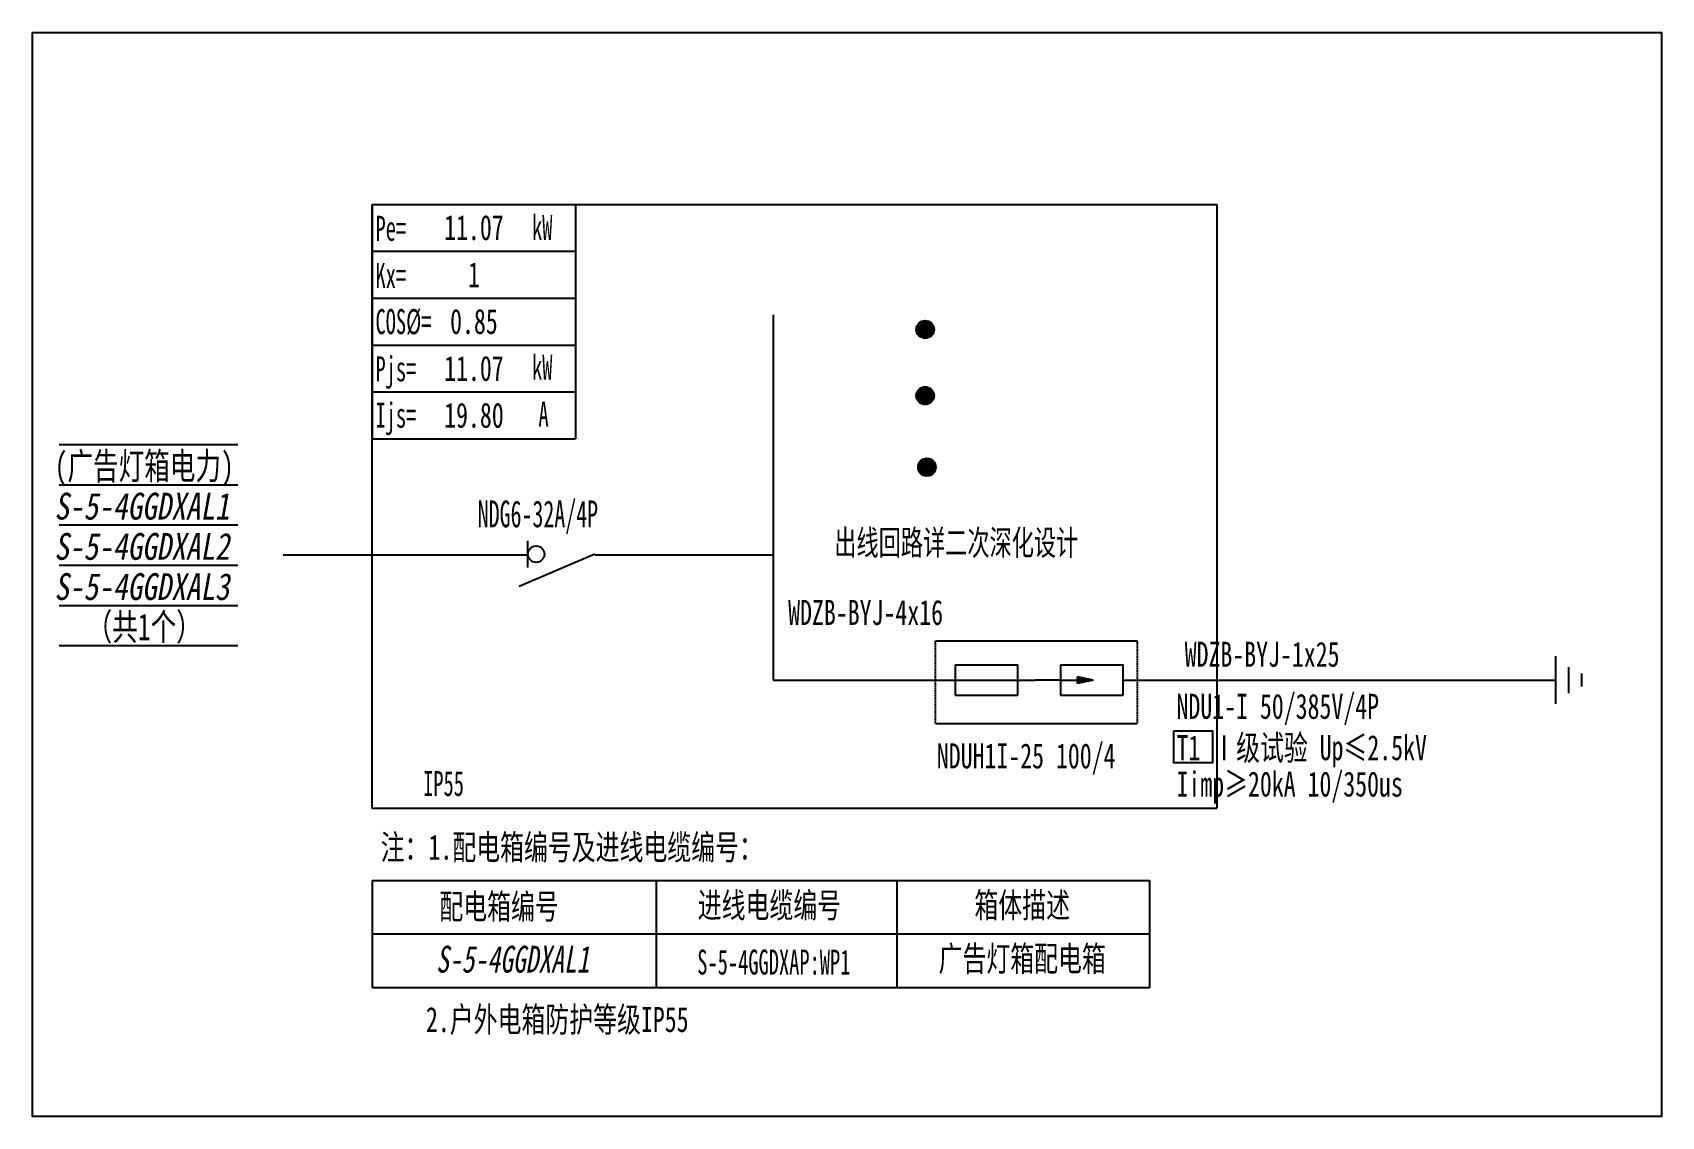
# Model space of a CAD drawing. Extents: x 387674 to 390030, y 372128 to 373695.
import ezdxf
from ezdxf.enums import TextEntityAlignment as Align

# ---------------------------------------------------------------- set-up
doc = ezdxf.new("R2010")
doc.units = 0
doc.header["$MEASUREMENT"] = 0
doc.linetypes.add('DASH', pattern=[0.35, 0.25, -0.1])
doc.linetypes.add('DASHED2', pattern=[0.375, 0.25, -0.125])
for name, color, linetype in [('D_E_Eqpm(强电设备)', 100, 'Continuous'), ('D_E_Eqpm（强电设备）', 100, 'Continuous'), ('D_E_Text(强电文字)', 51, 'Continuous'), ('D_E_Text（强电文字）', 51, 'Continuous'), ('D_E_Wire(强电线缆)', 10, 'Continuous'), ('D_E_Wire（强电线缆）', 10, 'Continuous'), ('D_T_TableDim（表格尺寸）', 255, 'Continuous'), ('E_E_Text（强电文字）', 51, 'Continuous'), ('E_E_Wire（强电线缆）', 10, 'Continuous'), ('E_T_TableDim（表格尺寸）', 255, 'Continuous'), ('系统图', 220, 'Continuous')]:
    doc.layers.add(name, color=color, linetype=linetype)
doc.styles.add('电气', font='', dxfattribs={"width": 0.7})
doc.styles.add('电气箱', font='simhei.ttf', dxfattribs={"width": 0.8, "oblique": 10})
doc.styles.get('电气').set_extended_font_data('SimSun')

msp = doc.modelspace()

# ---------------------------------------------------------------- linework, layer by layer
at = {"linetype": 'DASHED2', "elevation": 0}
msp.add_lwpolyline([(388980.4, 372815.5), (389272.4, 372815.5), (389272.4, 372695.2), (388980.4, 372695.2)], close=True, dxfattribs=at)
at = {"layer": 'D_E_Eqpm(强电设备)'}
for p, q in [((389008.9, 372780.5), (389099.8, 372780.5)), ((389008.9, 372780.5), (389008.9, 372736.5)), ((389099.5, 372736.5), (389099.5, 372780.5)), ((389161.5, 372780.5), (389252.4, 372780.5)), ((389161.5, 372780.5), (389161.5, 372736.5)), ((389252.1, 372736.5), (389252.1, 372780.5)), ((389161.5, 372758.5), (389124.8, 372758.5)), ((389161.5, 372758.5), (389208.6, 372758.5)), ((389208.6, 372758.5), (389185.8, 372763.2)), ((389185.8, 372753.8), (389185.8, 372763.2)), ((389208.6, 372758.5), (389185.8, 372753.8)), ((389008.9, 372736.5), (389099.5, 372736.5)), ((389161.5, 372736.5), (389252.1, 372736.5))]:
    msp.add_line(p, q, dxfattribs=at)
msp.add_solid([(389185.8, 372753.8), (389208.6, 372758.5), (389185.8, 372763.2)], dxfattribs=at)
at = {"layer": 'D_E_Eqpm（强电设备）'}
for p, q in [((388390.9, 372921.3), (388390.9, 372960.1)), ((388487.9, 372940.7), (388378.5, 372893.8))]:
    msp.add_line(p, q, dxfattribs=at)
msp.add_circle((388402.9, 372940.7), 11.9, dxfattribs=at)
at = {"layer": 'D_E_Text（强电文字）', "elevation": 0}
msp.add_lwpolyline([(389325.1, 372685.1), (389381.3, 372685.1), (389381.3, 372638.8), (389325.1, 372638.8)], close=True, dxfattribs=at)
at = {"layer": 'D_E_Wire(强电线缆)'}
msp.add_line((388036.9, 372939.6), (388391, 372939.6), dxfattribs=at)
at = {"layer": 'D_E_Wire（强电线缆）'}
for p, q in [((389877.9, 372724.1), (389877.9, 372793.1)), ((389896.7, 372739.7), (389896.7, 372777.4)), ((389915.6, 372749.1), (389915.6, 372768)), ((388745.7, 372758.5), (389124.8, 372758.5)), ((389252.1, 372758.5), (389877.9, 372758.5))]:
    msp.add_line(p, q, dxfattribs=at)
for centre in [(388965.6, 373265.7), (388965.6, 373169.9), (388968.1, 373066.5)]:
    msp.add_circle(centre, 12.9, dxfattribs=at)
at = {"layer": 'D_E_Wire（强电线缆）', "linetype": 'Continuous'}
for points in [[(388952.9, 373263.7), (388952.7, 373265.7), (388952.9, 373267.7)], [(388953.4, 373261.7), (388952.9, 373267.7), (388953.4, 373269.7)], [(388952.9, 373263.7), (388952.9, 373267.7), (388953.4, 373261.7)], [(388954.1, 373259.8), (388953.4, 373269.7), (388954.1, 373271.5)], [(388953.4, 373261.7), (388953.4, 373269.7), (388954.1, 373259.8)], [(388955.2, 373258.1), (388954.1, 373271.5), (388955.2, 373273.3)], [(388954.1, 373259.8), (388954.1, 373271.5), (388955.2, 373258.1)], [(388956.5, 373256.5), (388955.2, 373273.3), (388956.5, 373274.8)], [(388955.2, 373258.1), (388955.2, 373273.3), (388956.5, 373256.5)], [(388958.1, 373255.2), (388956.5, 373274.8), (388958.1, 373276.1)], [(388956.5, 373256.5), (388956.5, 373274.8), (388958.1, 373255.2)], [(388959.8, 373254.2), (388958.1, 373276.1), (388959.8, 373277.2)], [(388958.1, 373255.2), (388958.1, 373276.1), (388959.8, 373254.2)], [(388961.7, 373253.4), (388959.8, 373277.2), (388961.7, 373278)], [(388959.8, 373254.2), (388959.8, 373277.2), (388961.7, 373253.4)], [(388963.6, 373252.9), (388961.7, 373278), (388963.6, 373278.4)], [(388961.7, 373253.4), (388961.7, 373278), (388963.6, 373252.9)], [(388965.6, 373252.8), (388963.6, 373278.4), (388965.6, 373278.6)], [(388963.6, 373252.9), (388963.6, 373278.4), (388965.6, 373252.8)], [(388965.6, 373252.8), (388965.6, 373278.6), (388967.7, 373252.9)], [(388967.7, 373252.9), (388965.6, 373278.6), (388967.7, 373278.4)], [(388967.7, 373252.9), (388967.7, 373278.4), (388969.6, 373253.4)], [(388969.6, 373253.4), (388967.7, 373278.4), (388969.6, 373278)], [(388969.6, 373253.4), (388969.6, 373278), (388971.5, 373254.2)], [(388971.5, 373254.2), (388969.6, 373278), (388971.5, 373277.2)], [(388971.5, 373254.2), (388971.5, 373277.2), (388973.2, 373255.2)], [(388973.2, 373255.2), (388971.5, 373277.2), (388973.2, 373276.1)], [(388973.2, 373255.2), (388973.2, 373276.1), (388974.8, 373256.5)], [(388974.8, 373256.5), (388973.2, 373276.1), (388974.8, 373274.8)], [(388974.8, 373256.5), (388974.8, 373274.8), (388976.1, 373258.1)], [(388976.1, 373258.1), (388974.8, 373274.8), (388976.1, 373273.3)], [(388976.1, 373258.1), (388976.1, 373273.3), (388977.2, 373259.8)], [(388977.2, 373259.8), (388976.1, 373273.3), (388977.2, 373271.5)], [(388977.2, 373259.8), (388977.2, 373271.5), (388977.9, 373261.7)], [(388977.9, 373261.7), (388977.2, 373271.5), (388977.9, 373269.7)], [(388977.9, 373261.7), (388977.9, 373269.7), (388978.4, 373263.7)], [(388978.4, 373263.7), (388977.9, 373269.7), (388978.4, 373267.7)], [(388978.4, 373263.7), (388978.4, 373267.7), (388978.6, 373265.7)], [(388952.9, 373167.9), (388952.7, 373169.9), (388952.9, 373172)], [(388953.4, 373166), (388952.9, 373172), (388953.4, 373173.9)], [(388952.9, 373167.9), (388952.9, 373172), (388953.4, 373166)], [(388954.1, 373164.1), (388953.4, 373173.9), (388954.1, 373175.8)], [(388953.4, 373166), (388953.4, 373173.9), (388954.1, 373164.1)], [(388955.2, 373162.3), (388954.1, 373175.8), (388955.2, 373177.5)], [(388954.1, 373164.1), (388954.1, 373175.8), (388955.2, 373162.3)], [(388956.5, 373160.8), (388955.2, 373177.5), (388956.5, 373179.1)], [(388955.2, 373162.3), (388955.2, 373177.5), (388956.5, 373160.8)], [(388958.1, 373159.5), (388956.5, 373179.1), (388958.1, 373180.4)], [(388956.5, 373160.8), (388956.5, 373179.1), (388958.1, 373159.5)], [(388959.8, 373158.4), (388958.1, 373180.4), (388959.8, 373181.5)], [(388958.1, 373159.5), (388958.1, 373180.4), (388959.8, 373158.4)], [(388961.7, 373157.7), (388959.8, 373181.5), (388961.7, 373182.2)], [(388959.8, 373158.4), (388959.8, 373181.5), (388961.7, 373157.7)], [(388963.6, 373157.2), (388961.7, 373182.2), (388963.6, 373182.7)], [(388961.7, 373157.7), (388961.7, 373182.2), (388963.6, 373157.2)], [(388965.6, 373157), (388963.6, 373182.7), (388965.6, 373182.9)], [(388963.6, 373157.2), (388963.6, 373182.7), (388965.6, 373157)], [(388965.6, 373157), (388965.6, 373182.9), (388967.7, 373157.2)], [(388967.7, 373157.2), (388965.6, 373182.9), (388967.7, 373182.7)], [(388967.7, 373157.2), (388967.7, 373182.7), (388969.6, 373157.7)], [(388969.6, 373157.7), (388967.7, 373182.7), (388969.6, 373182.2)], [(388969.6, 373157.7), (388969.6, 373182.2), (388971.5, 373158.4)], [(388971.5, 373158.4), (388969.6, 373182.2), (388971.5, 373181.5)], [(388971.5, 373158.4), (388971.5, 373181.5), (388973.2, 373159.5)], [(388973.2, 373159.5), (388971.5, 373181.5), (388973.2, 373180.4)], [(388973.2, 373159.5), (388973.2, 373180.4), (388974.8, 373160.8)], [(388974.8, 373160.8), (388973.2, 373180.4), (388974.8, 373179.1)], [(388974.8, 373160.8), (388974.8, 373179.1), (388976.1, 373162.3)], [(388976.1, 373162.3), (388974.8, 373179.1), (388976.1, 373177.5)], [(388976.1, 373162.3), (388976.1, 373177.5), (388977.2, 373164.1)], [(388977.2, 373164.1), (388976.1, 373177.5), (388977.2, 373175.8)], [(388977.2, 373164.1), (388977.2, 373175.8), (388977.9, 373166)], [(388977.9, 373166), (388977.2, 373175.8), (388977.9, 373173.9)], [(388977.9, 373166), (388977.9, 373173.9), (388978.4, 373167.9)], [(388978.4, 373167.9), (388977.9, 373173.9), (388978.4, 373172)], [(388978.4, 373167.9), (388978.4, 373172), (388978.6, 373169.9)], [(388957.6, 373058.9), (388956.6, 373072.4), (388957.6, 373074.1)], [(388959, 373057.4), (388957.6, 373074.1), (388959, 373075.7)], [(388957.6, 373058.9), (388957.6, 373074.1), (388959, 373057.4)], [(388960.5, 373056.1), (388959, 373075.7), (388960.5, 373077)], [(388959, 373057.4), (388959, 373075.7), (388960.5, 373056.1)], [(388962.2, 373055), (388960.5, 373077), (388962.2, 373078.1)], [(388960.5, 373056.1), (388960.5, 373077), (388962.2, 373055)], [(388964.1, 373054.3), (388962.2, 373078.1), (388964.1, 373078.8)], [(388962.2, 373055), (388962.2, 373078.1), (388964.1, 373054.3)], [(388966.1, 373053.8), (388964.1, 373078.8), (388966.1, 373079.3)], [(388964.1, 373054.3), (388964.1, 373078.8), (388966.1, 373053.8)], [(388968.1, 373053.6), (388966.1, 373079.3), (388968.1, 373079.5)], [(388966.1, 373053.8), (388966.1, 373079.3), (388968.1, 373053.6)], [(388968.1, 373053.6), (388968.1, 373079.5), (388970.1, 373053.8)], [(388970.1, 373053.8), (388968.1, 373079.5), (388970.1, 373079.3)], [(388970.1, 373053.8), (388970.1, 373079.3), (388972.1, 373054.3)], [(388972.1, 373054.3), (388970.1, 373079.3), (388972.1, 373078.8)], [(388972.1, 373054.3), (388972.1, 373078.8), (388974, 373055)], [(388974, 373055), (388972.1, 373078.8), (388974, 373078.1)], [(388974, 373055), (388974, 373078.1), (388975.7, 373056.1)], [(388975.7, 373056.1), (388974, 373078.1), (388975.7, 373077)], [(388975.7, 373056.1), (388975.7, 373077), (388977.2, 373057.4)], [(388977.2, 373057.4), (388975.7, 373077), (388977.2, 373075.7)], [(388977.2, 373057.4), (388977.2, 373075.7), (388978.6, 373058.9)], [(388978.6, 373058.9), (388977.2, 373075.7), (388978.6, 373074.1)], [(388978.6, 373058.9), (388978.6, 373074.1), (388979.6, 373060.7)], [(388979.6, 373060.7), (388978.6, 373074.1), (388979.6, 373072.4)], [(388955.3, 373064.5), (388955.2, 373066.5), (388955.3, 373068.6)], [(388955.8, 373062.6), (388955.3, 373068.6), (388955.8, 373070.5)], [(388955.3, 373064.5), (388955.3, 373068.6), (388955.8, 373062.6)], [(388956.6, 373060.7), (388955.8, 373070.5), (388956.6, 373072.4)], [(388955.8, 373062.6), (388955.8, 373070.5), (388956.6, 373060.7)], [(388956.6, 373060.7), (388956.6, 373072.4), (388957.6, 373058.9)], [(388979.6, 373060.7), (388979.6, 373072.4), (388980.4, 373062.6)], [(388980.4, 373062.6), (388979.6, 373072.4), (388980.4, 373070.5)], [(388980.4, 373062.6), (388980.4, 373070.5), (388980.9, 373064.5)], [(388980.9, 373064.5), (388980.4, 373070.5), (388980.9, 373068.6)], [(388980.9, 373064.5), (388980.9, 373068.6), (388981, 373066.5)]]:
    msp.add_solid(points, dxfattribs=at)
at = {"layer": 'D_T_TableDim（表格尺寸）', "linetype": 'Continuous'}
for p, q in [((387712.8, 373099.2), (387971.3, 373099.2)), ((387712.8, 373041.1), (387971.3, 373041.1)), ((387712.8, 372982.9), (387971.3, 372982.9)), ((387712.8, 372924.8), (387971.3, 372924.8)), ((387712.8, 372866.6), (387971.3, 372866.6)), ((387712.8, 372808.4), (387971.3, 372808.4))]:
    msp.add_line(p, q, dxfattribs=at)
at = {"layer": 'D_T_TableDim（表格尺寸）', "ltscale": 3.5}
for p, q in [((388165.9, 372468.9), (389290.2, 372468.9)), ((388165.9, 372468.9), (388165.9, 372313.8)), ((388576.7, 372468.9), (388576.7, 372313.8)), ((388924.7, 372468.9), (388924.7, 372313.8)), ((389290.2, 372468.9), (389290.2, 372313.8)), ((388165.9, 372391.4), (389290.2, 372391.4)), ((388165.9, 372391.4), (389290.2, 372391.4)), ((388165.9, 372313.8), (389290.2, 372313.8))]:
    msp.add_line(p, q, dxfattribs=at)
at = {"layer": 'E_E_Text（强电文字）', "linetype": 'Continuous'}
for p, q in [((388165.9, 373446.6), (388460, 373446.6)), ((388165.9, 373446.6), (388165.9, 373107.3)), ((388460, 373446.6), (388460, 373107.3)), ((388165.9, 373378.7), (388460, 373378.7)), ((388165.9, 373310.9), (388460, 373310.9)), ((388165.9, 373243), (388460, 373243)), ((388165.9, 373175.2), (388460, 373175.2)), ((388165.9, 373107.3), (388460, 373107.3))]:
    msp.add_line(p, q, dxfattribs=at)
at = {"layer": 'E_E_Wire（强电线缆）'}
for p, q in [((388745.7, 373286.7), (388745.7, 372758.5)), ((388487.9, 372939.6), (388745.7, 372939.6))]:
    msp.add_line(p, q, dxfattribs=at)
at = {"layer": 'E_T_TableDim（表格尺寸）', "linetype": 'DASH', "ltscale": 2}
for p, q in [((388165.9, 373446.6), (389387.3, 373446.6)), ((388165.9, 372572.7), (388165.9, 373446.6)), ((389387.3, 373446.6), (389387.3, 372572.7)), ((389387.3, 372572.7), (388165.9, 372572.7))]:
    msp.add_line(p, q, dxfattribs=at)
at = {"layer": '系统图', "ltscale": 9973.992009}
msp.add_lwpolyline([(387674.5, 373695), (390030.5, 373695), (390030.5, 372127.5), (387674.5, 372127.5)], close=True, dxfattribs=at)

# ---------------------------------------------------------------- texts
at = {"layer": 'D_E_Text(强电文字)', "color": 1, "style": '电气', "width": 0.6}
msp.add_text('NDG6-32A/4P', height=38.775, dxfattribs=at).set_placement((388318.4, 372979.5))
at = {"layer": 'D_E_Text(强电文字)', "style": '电气', "width": 0.7}
for s, p in [('WDZB-BYJ-4x16', (388767.4, 372838.3)), ('WDZB-BYJ-1x25', (389340.9, 372777.8)), ('T1 Ⅰ级试验 Up≤2.5kV ', (389329.1, 372642.7)), ('Iimp≥20kA 10/350us', (389329.1, 372590.1))]:
    msp.add_text(s, height=36.19, dxfattribs=at).set_placement(p)
at = {"layer": 'D_E_Text(强电文字)', "color": 51, "true_color": 0xffff7f, "style": '电气', "width": 0.7}
msp.add_text('NDU1-I 50/385V/4P', height=36.19, dxfattribs=at).set_placement((389329.1, 372702.5))
at = {"layer": 'D_E_Text（强电文字）', "linetype": 'Continuous', "style": '电气', "width": 0.6}
for s, height, p in [('Pe=', 36.19, (388170.5, 373393.8)), ('kW', 36.19, (388396.9, 373395.1)), ('Kx=', 36.19, (388170.5, 373325.8)), ('COS%%C=', 36.19, (388170.5, 373258.9)), ('Pjs=', 36.19, (388170.5, 373190.7)), ('kW', 36.19, (388396.9, 373193)), ('Ijs=', 36.19, (388170.5, 373123.6)), ('A', 36.2, (388406.2, 373125.1))]:
    msp.add_text(s, height=height, dxfattribs=at).set_placement(p)
at = {"layer": 'D_E_Text（强电文字）', "style": '电气'}
for s, width, p in [('出线回路详二次深化设计', 0.65, (388834.1, 372939.3)), ('注：1.配电箱编号及进线电缆编号：', 0.7, (388178, 372498.7)), ('2.户外电箱防护等级IP55', 0.7, (388243.5, 372249.6))]:
    msp.add_text(s, height=36.19, dxfattribs=dict(at, width=width)).set_placement(p)
at = {"layer": 'D_E_Text（强电文字）', "color": 51, "true_color": 0xffff7f, "style": '电气', "width": 0.7}
msp.add_text('NDUH1I-25 100/4', height=36.19, dxfattribs=at).set_placement((388982.4, 372630.8))
at = {"layer": 'D_E_Text（强电文字）', "style": '电气'}
for s, width, p in [('IP55', 0.6, (388268.9, 372608.7)), ('配电箱编号', 0.7, (388349.2, 372431.8)), ('进线电缆编号', 0.7, (388740.3, 372433.7)), ('箱体描述', 0.7, (389105.9, 372433.7)), ('S-5-4GGDXAP:WP1', 0.6, (388746.7, 372350.7)), ('广告灯箱配电箱', 0.7, (389105.9, 372356.2))]:
    msp.add_text(s, height=36.19, dxfattribs=dict(at, width=width)).set_placement(p, align=Align.MIDDLE)
at = {"layer": 'D_E_Text（强电文字）', "style": '电气箱', "oblique": 10, "width": 0.7}
msp.add_text('S-5-4GGDXAL1', height=38.775, dxfattribs=at).set_placement((388369, 372354.9), align=Align.MIDDLE)
at = {"layer": 'E_E_Text（强电文字）', "linetype": 'Continuous', "style": '电气', "width": 0.7}
for s, p in [('(广告灯箱电力)', (387836, 373048.8)), ('（共1个）', (387836, 372816.2))]:
    msp.add_text(s, height=38.77, dxfattribs=at).set_placement(p, align=Align.CENTER)
at = {"layer": 'E_E_Text（强电文字）', "linetype": 'Continuous', "style": '电气箱', "oblique": 10, "width": 0.8}
for s, p in [('S-5-4GGDXAL1', (387832.7, 372990.7)), ('S-5-4GGDXAL2', (387832.7, 372932.5)), ('S-5-4GGDXAL3', (387832.7, 372874.4))]:
    msp.add_text(s, height=38.775, dxfattribs=at).set_placement(p, align=Align.CENTER)
at = {"layer": 'E_E_Text（强电文字）', "linetype": 'Continuous', "width": 294.024, "attachment_point": 5, "style": '电气'}
for s, insert, char_height in [('11.07', (388312.9, 373412.7), 36.19), ('1', (388312.9, 373344.8), 36.2), ('0.85', (388312.9, 373277), 36.19), ('{\\C256;11.07}', (388312.9, 373209.1), 36.19), ('{\\C256;19.80}', (388312.9, 373141.3), 36.19)]:
    msp.add_mtext(s, dxfattribs=dict(at, insert=insert, char_height=char_height))

doc.saveas('drawing.dxf')
